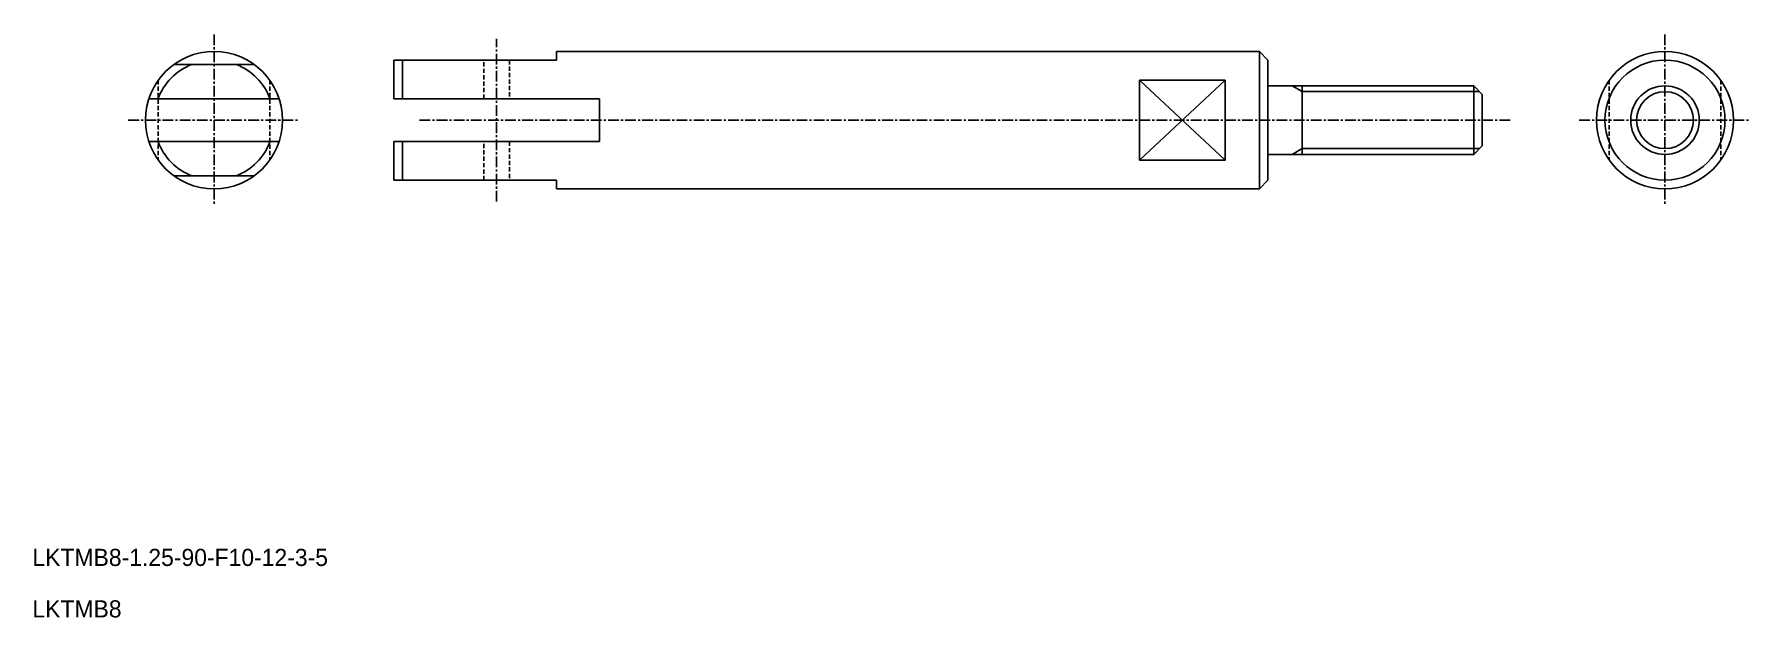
# Model space of a CAD drawing. Extents: x 277 to 477, y -46 to 22.
import ezdxf

# ---------------------------------------------------------------- set-up
doc = ezdxf.new("R2010")
doc.units = 0
doc.linetypes.add('CENTER', pattern=[2, 1.25, -0.25, 0.25, -0.25])
doc.linetypes.add('DASHED', pattern=[0.75, 0.5, -0.25])
doc.layers.get('0').update_dxf_attribs({"linetype": 'CONTINUOUS'})
doc.layers.add('CENTER', color=1, linetype='CENTER')

msp = doc.modelspace()

# ---------------------------------------------------------------- linework, layer by layer
at = {"color": 7, "linetype": 'CONTINUOUS'}
for p, q in [((292.84, 18.4), (302.16, 18.4)), ((337.47, 18.9), (318.47, 18.9)), ((318.47, 14.4), (318.47, 18.9)), ((319.47, 14.4), (319.47, 18.9)), ((337.47, 19.9), (419.47, 19.9)), ((337.47, 18.9), (337.47, 19.9)), ((419.47, 19.9), (419.47, 3.9)), ((419.47, 19.9), (420.47, 18.9)), ((420.47, 18.9), (420.47, 4.9)), ((415.47, 16.57), (405.47, 7.24)), ((405.47, 16.57), (415.47, 7.24)), ((405.47, 16.57), (405.47, 7.24)), ((405.47, 16.57), (415.47, 16.57)), ((415.47, 16.57), (415.47, 7.24)), ((289.9, 14.4), (305.1, 14.4)), ((342.47, 14.4), (318.47, 14.4)), ((342.47, 14.4), (342.47, 9.4)), ((444.47, 15.9), (420.47, 15.9)), ((424.47, 15.9), (424.47, 7.9)), ((444.47, 15.9), (444.47, 7.9)), ((444.47, 15.9), (445.47, 14.9)), ((445.47, 14.9), (445.47, 8.9)), ((289.9, 9.4), (305.1, 9.4)), ((318.47, 4.9), (318.47, 9.4)), ((342.47, 9.4), (318.47, 9.4)), ((319.47, 4.9), (319.47, 9.4)), ((445.47, 8.9), (444.47, 7.9)), ((405.47, 7.24), (415.47, 7.24)), ((444.47, 7.9), (420.47, 7.9)), ((292.84, 5.4), (302.16, 5.4)), ((337.47, 4.9), (318.47, 4.9)), ((337.47, 4.9), (337.47, 3.9)), ((420.47, 4.9), (419.47, 3.9)), ((337.47, 3.9), (419.47, 3.9))]:
    msp.add_line(p, q, dxfattribs=at)
at = {"color": 3, "linetype": 'DASHED'}
for p, q in [((328.97, 14.4), (328.97, 18.9)), ((331.97, 18.9), (331.97, 14.4)), ((291, 16.57), (291, 7.24)), ((304, 16.57), (304, 7.24)), ((460.29, 16.57), (460.29, 7.24)), ((473.29, 16.57), (473.29, 7.24)), ((328.97, 4.9), (328.97, 9.4)), ((331.97, 9.4), (331.97, 4.9))]:
    msp.add_line(p, q, dxfattribs=at)
at = {"color": 3, "linetype": 'CONTINUOUS'}
for p, q in [((423.3, 15.9), (424.47, 15.23)), ((445.14, 15.23), (424.47, 15.23)), ((423.3, 7.9), (424.47, 8.58)), ((445.14, 8.58), (424.47, 8.58))]:
    msp.add_line(p, q, dxfattribs=at)
at = {"color": 7, "linetype": 'CONTINUOUS'}
for centre, radius in [((297.5, 11.9), 8), ((466.79, 11.9), 8), ((466.79, 11.9), 7), ((466.79, 11.9), 4)]:
    msp.add_circle(centre, radius, dxfattribs=at)
at = {"color": 3, "linetype": 'CONTINUOUS'}
msp.add_circle((466.79, 11.9), 3.32, dxfattribs=at)
at = {"color": 7, "linetype": 'CONTINUOUS'}
for start, end in [(111.7868, 159.0752), (20.9248, 68.2132), (200.9248, 248.2132), (291.7868, 339.0752)]:
    msp.add_arc((297.5, 11.9), 7, start, end, dxfattribs=at)
at = {"layer": 'CENTER', "color": 1, "linetype": 'CENTER'}
for p, q in [((297.5, 21.9), (297.5, 1.9)), ((330.47, 2.4), (330.47, 21.4)), ((466.79, 21.9), (466.79, 1.9)), ((287.5, 11.9), (307.5, 11.9)), ((321.47, 11.9), (448.85, 11.9)), ((456.79, 11.9), (476.79, 11.9))]:
    msp.add_line(p, q, dxfattribs=at)

# ---------------------------------------------------------------- texts
at = {"color": 7, "linetype": 'CONTINUOUS'}
for s, p in [('LKTMB8-1.25-90-F10-12-3-5', (276.31, -40.08)), ('LKTMB8', (276.31, -46.08))]:
    msp.add_text(s, height=2, dxfattribs=at).set_placement(p)

doc.saveas('drawing.dxf')
